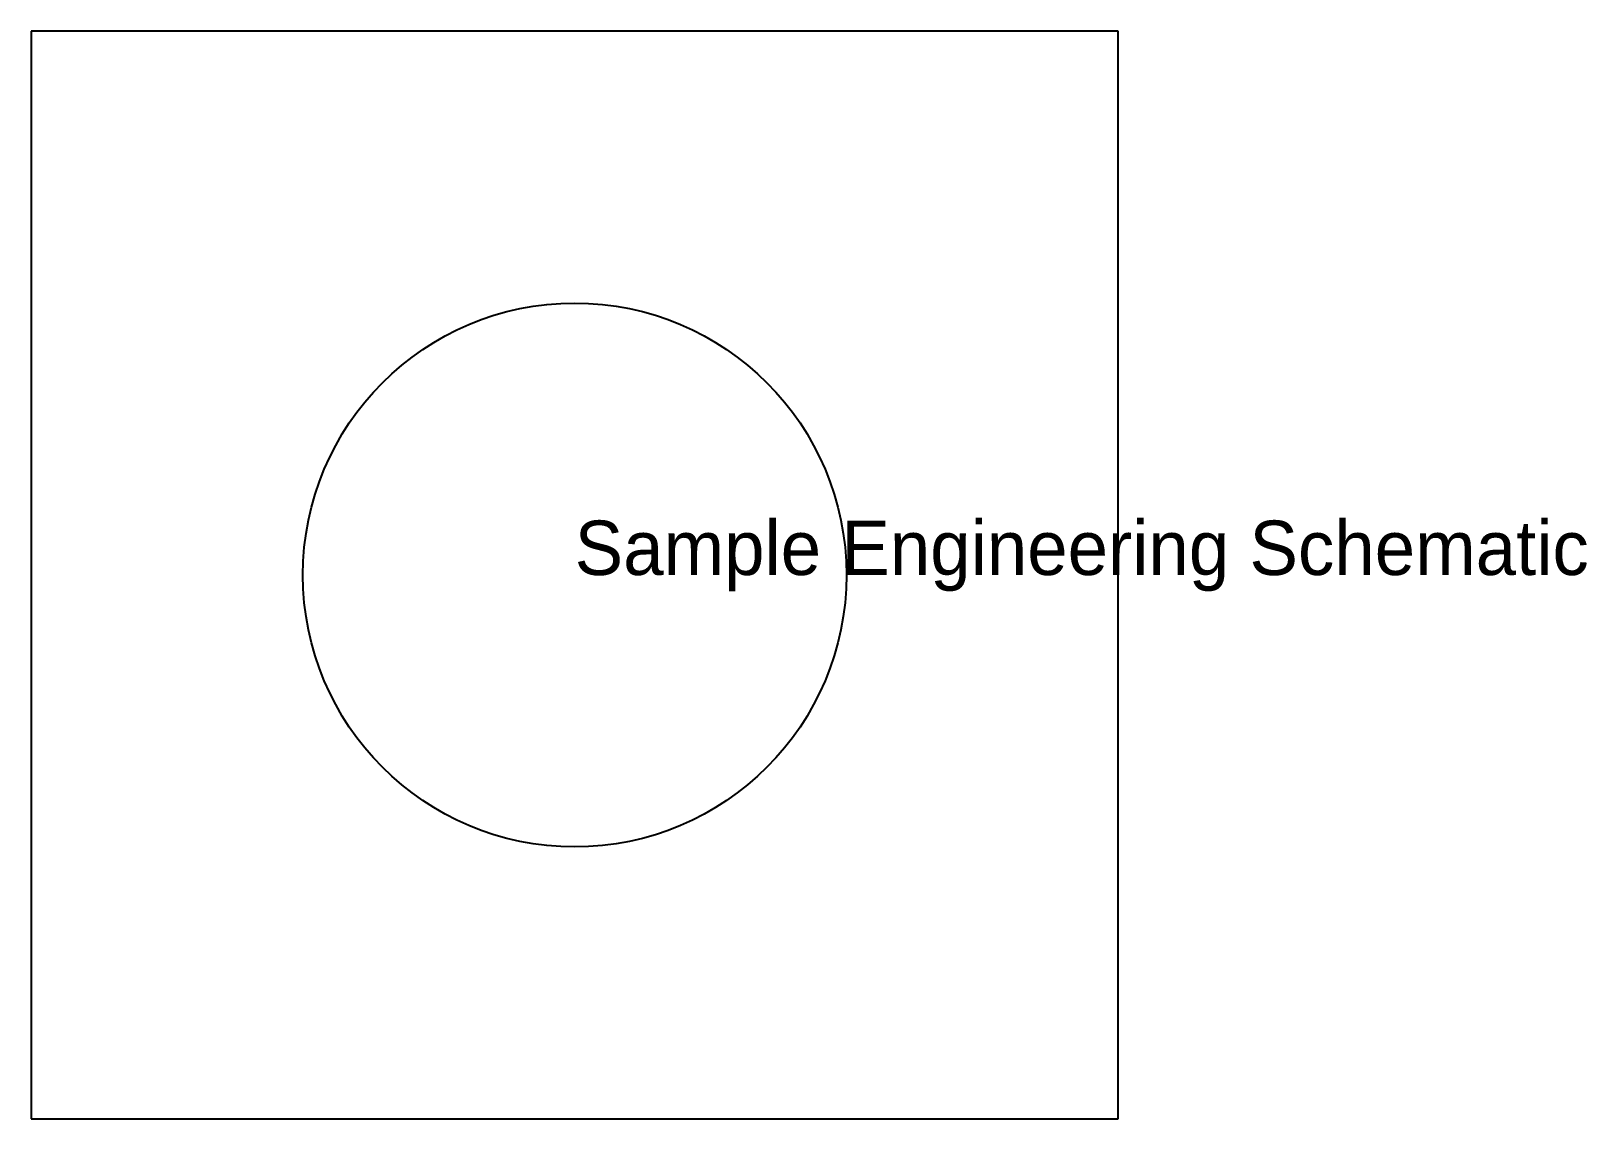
# Model space of a CAD drawing. Extents: x 0 to 143, y 0 to 100.
import ezdxf

# ---------------------------------------------------------------- set-up
doc = ezdxf.new("R2010")
doc.units = 0
doc.layers.get('0').update_dxf_attribs({"linetype": 'CONTINUOUS'})

msp = doc.modelspace()

# ---------------------------------------------------------------- linework, layer by layer
for p, q in [((100, 100), (0, 100)), ((0, 100), (0, 0)), ((100, 0), (100, 100)), ((0, 0), (100, 0))]:
    msp.add_line(p, q)
msp.add_circle((50, 50), 25)

# ---------------------------------------------------------------- texts
msp.add_text('Sample Engineering Schematic', height=5).set_placement((50, 50))

doc.saveas('drawing.dxf')
